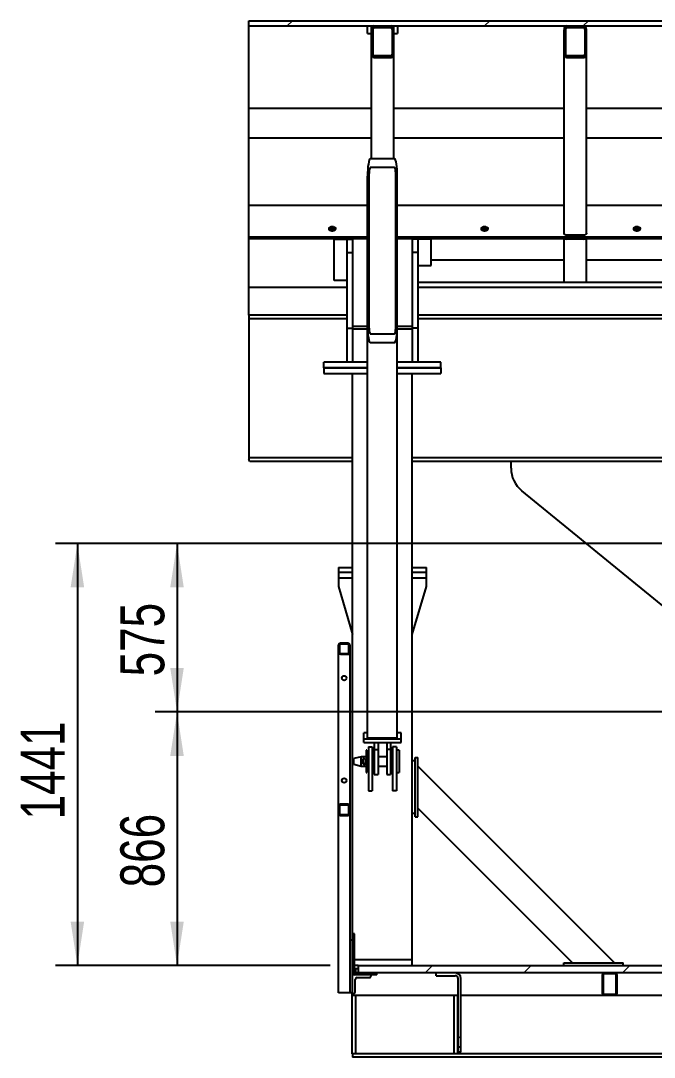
# Model space of a CAD drawing. Header units: millimetres. Extents: x 1293 to 41893, y 1011 to 26911.
# Drawn here: x 14537 to 15979, y 22000 to 24360 of the extents above; entities that cross this region are included whole.
import ezdxf

# ---------------------------------------------------------------- set-up
doc = ezdxf.new("R2010")
doc.units = ezdxf.units.MM
doc.header["$LTSCALE"] = 50
for name, color, linetype in [('CAPA_1', 7, 'Continuous'), ('MAQUINAS', 11, 'Continuous'), ('STRUC', 4, 'Continuous')]:
    doc.layers.add(name, color=color, linetype=linetype)
doc.styles.add('SLDTEXTSTYLE0', font='TXT', dxfattribs={"width": 0.75})
doc.dimstyles.new('SLDDIMSTYLE0', dxfattribs={"dimtxt": 100, "dimasz": 100, "dimexe": 0, "dimexo": 0.0625, "dimgap": 25, "dimtad": 2, "dimdec": 0, "dimlfac": 1.5, "dimrnd": 1e-09, "dimzin": 12, "dimdsep": 46, "dimtxsty": 'SLDTEXTSTYLE0', "dimsah": 1, "dimcen": 0.09, "dimadec": 0, "dimazin": 3, "dimtfac": 1, "dimtdec": 0, "dimtofl": 0, "dimtmove": 0, "dimatfit": 3, "dimfxl": 1, "dimfrac": 2, "dimtolj": 1, "dimtzin": 12, "dimarcsym": 0})

# ---------------------------------------------------------------- blocks, each defined once
blk = doc.blocks.new('_D_38')
at = {"layer": 'CAPA_1', "transparency": 16777216}
for p, q in [((16477.2, 22786.5), (14842.5, 22786.5)), ((14892.5, 22786.5), (14892.5, 22209.3)), ((15241.4, 22209.3), (14842.5, 22209.3))]:
    blk.add_line(p, q, dxfattribs=at)
for points in [[(14892.5, 22786.5), (14877.1, 22686.5), (14907.9, 22686.5)], [(14892.5, 22209.3), (14907.9, 22309.3), (14877.1, 22309.3)]]:
    blk.add_solid(points, dxfattribs=at)
at = {"layer": 'CAPA_1', "transparency": 16777216, "insert": (14763.6, 22387.1), "char_height": 100, "attachment_point": 1, "rotation": 90, "style": 'SLDTEXTSTYLE0'}
blk.add_mtext('866', dxfattribs=at)
blk = doc.blocks.new('_D_41')
at = {"layer": 'CAPA_1', "transparency": 16777216}
for p, q in [((16120.4, 23169.9), (14842.5, 23169.9)), ((14892.5, 23169.9), (14892.5, 22786.5)), ((16477.2, 22786.5), (14842.5, 22786.5))]:
    blk.add_line(p, q, dxfattribs=at)
for points in [[(14892.5, 23169.9), (14877.1, 23069.9), (14907.9, 23069.9)], [(14892.5, 22786.5), (14907.9, 22886.5), (14877.1, 22886.5)]]:
    blk.add_solid(points, dxfattribs=at)
at = {"layer": 'CAPA_1', "transparency": 16777216, "insert": (14763.6, 22867.4), "char_height": 100, "attachment_point": 1, "rotation": 90, "style": 'SLDTEXTSTYLE0'}
blk.add_mtext('575', dxfattribs=at)
blk = doc.blocks.new('_D_42')
at = {"layer": 'CAPA_1', "transparency": 16777216}
for p, q in [((16120.4, 23169.9), (14615.8, 23169.9)), ((14665.8, 23169.9), (14665.8, 22209.3)), ((15241.4, 22209.3), (14615.8, 22209.3))]:
    blk.add_line(p, q, dxfattribs=at)
for points in [[(14665.8, 23169.9), (14650.4, 23069.9), (14681.2, 23069.9)], [(14665.8, 22209.3), (14681.2, 22309.3), (14650.4, 22309.3)]]:
    blk.add_solid(points, dxfattribs=at)
at = {"layer": 'CAPA_1', "transparency": 16777216, "insert": (14536.9, 22541.8), "char_height": 100, "attachment_point": 1, "rotation": 90, "style": 'SLDTEXTSTYLE0'}
blk.add_mtext('1441', dxfattribs=at)

msp = doc.modelspace()

# ---------------------------------------------------------------- hatches: boundary and pattern name
at = {"linetype": 'Continuous', "lineweight": 18}
h = msp.add_hatch(dxfattribs=at)
h.set_pattern_fill('ANSI32', scale=50, style=0)
edge = h.paths.add_edge_path(flags=0)
edge.add_line((15387.3965743, 24045.1795685), (15332.3971076, 24045.1795685))
edge.add_ellipse((15332.3971076, 24005.8897113), major_axis=(0, 39.2898572), ratio=0.162050305, start_angle=360, end_angle=450)
edge.add_line((15326.0301743, 24005.8897113), (15326.0301743, 23666.4922219))
edge.add_ellipse((15332.3971076, 23666.4922219), major_axis=(0, 39.2898572), ratio=0.162050305, start_angle=90, end_angle=180)
edge.add_line((15332.3971076, 23627.2023647), (15387.3965743, 23627.2023647))
edge.add_ellipse((15387.3965743, 23666.4922219), major_axis=(0, 39.2898572), ratio=0.162050305, start_angle=180, end_angle=270)
edge.add_line((15393.7635076, 23666.4922219), (15393.7635076, 24005.8897113))
edge.add_ellipse((15387.3965743, 24005.8897113), major_axis=(0, 39.2898572), ratio=0.162050305, start_angle=270, end_angle=360)
edge = h.paths.add_edge_path(flags=0)
edge.add_ellipse((15387.3965743, 24005.8897113), major_axis=(0, 19.6449286), ratio=0.162050305, start_angle=270, end_angle=360, ccw=False)
edge.add_line((15390.580041, 24005.8897113), (15390.580041, 23666.4922219))
edge.add_ellipse((15387.3965743, 23666.4922219), major_axis=(0, 19.6449286), ratio=0.162050305, start_angle=180, end_angle=270, ccw=False)
edge.add_line((15387.3965743, 23646.8472933), (15332.3971076, 23646.8472933))
edge.add_ellipse((15332.3971076, 23666.4922219), major_axis=(0, 19.6449286), ratio=0.162050305, start_angle=90, end_angle=180, ccw=False)
edge.add_line((15329.213641, 23666.4922219), (15329.213641, 24005.8897113))
edge.add_ellipse((15332.3971076, 24005.8897113), major_axis=(0, 19.6449286), ratio=0.162050305, start_angle=0, end_angle=90, ccw=False)
edge.add_line((15332.3971076, 24025.5346399), (15387.3965743, 24025.5346399))
at = {"layer": 'CAPA_1', "linetype": 'Continuous', "lineweight": 18}
h = msp.add_hatch(dxfattribs=at)
h.set_pattern_fill('ANSI32', color=256, scale=50, angle=3e-322, style=0)
h.paths.add_polyline_path([(15056.0576982, 24359.86664), (15056.0576982, 24347.8929652), (17694.5229917, 24347.8929652), (17694.5229917, 24359.86664)], flags=0)
h = msp.add_hatch(dxfattribs=at)
h.set_pattern_fill('ANSI32', color=256, scale=50, angle=3e-322, style=0)
h.paths.add_polyline_path([(15334.821624, 24331.1090773), (15334.821624, 24347.8929652), (15326.3549574, 24347.8929652), (15326.3549574, 24331.1090773)], flags=0)
h = msp.add_hatch(dxfattribs=at)
h.set_pattern_fill('ANSI32', color=256, scale=50, style=0)
edge = h.paths.add_edge_path(flags=0)
edge.add_ellipse((15379.525624, 24284.6719621), major_axis=(0, 8.6210459), ratio=0.7071067812, start_angle=180, end_angle=270)
edge.add_line((15385.621624, 24284.6719621), (15385.621624, 24339.2719193))
edge.add_ellipse((15379.525624, 24339.2719193), major_axis=(0, 8.6210459), ratio=0.7071067812, start_angle=270, end_angle=360)
edge.add_line((15379.525624, 24347.8929652), (15340.917624, 24347.8929652))
edge.add_ellipse((15340.917624, 24339.2719193), major_axis=(0, 8.6210459), ratio=0.7071067812, start_angle=360, end_angle=450)
edge.add_line((15334.821624, 24339.2719193), (15334.821624, 24284.6719621))
edge.add_ellipse((15340.917624, 24284.6719621), major_axis=(0, 8.6210459), ratio=0.7071067812, start_angle=90, end_angle=180)
edge.add_line((15340.917624, 24276.0509162), (15379.525624, 24276.0509162))
edge = h.paths.add_edge_path(flags=0)
edge.add_line((15337.869624, 24284.6719621), (15337.869624, 24339.2719193))
edge.add_ellipse((15340.917624, 24339.2719193), major_axis=(0, 4.3105229), ratio=0.7071067812, start_angle=0, end_angle=90, ccw=False)
edge.add_line((15340.917624, 24343.5824422), (15379.525624, 24343.5824422))
edge.add_ellipse((15379.525624, 24339.2719193), major_axis=(0, 4.3105229), ratio=0.7071067812, start_angle=270, end_angle=360, ccw=False)
edge.add_line((15382.573624, 24339.2719193), (15382.573624, 24284.6719621))
edge.add_ellipse((15379.525624, 24284.6719621), major_axis=(0, 4.3105229), ratio=0.7071067812, start_angle=180.0000000001, end_angle=270, ccw=False)
edge.add_line((15379.525624, 24280.3614392), (15340.917624, 24280.3614392))
edge.add_ellipse((15340.917624, 24284.6719621), major_axis=(0, 4.3105229), ratio=0.7071067812, start_angle=90, end_angle=180, ccw=False)
h = msp.add_hatch(dxfattribs=at)
h.set_pattern_fill('ANSI32', color=256, scale=50, angle=3e-322, style=0)
h.paths.add_polyline_path([(15385.621624, 24347.8929652), (15385.621624, 24331.1090773), (15394.0882907, 24331.1090773), (15394.0882907, 24347.8929652)], flags=0)
h = msp.add_hatch(dxfattribs=at)
h.set_pattern_fill('ANSI32', color=256, scale=50, style=0)
edge = h.paths.add_edge_path(flags=0)
edge.add_ellipse((15818.100624, 24284.6719621), major_axis=(0, 8.6210459), ratio=0.7071067812, start_angle=180, end_angle=270)
edge.add_line((15824.196624, 24284.6719621), (15824.196624, 24339.2719193))
edge.add_ellipse((15818.100624, 24339.2719193), major_axis=(0, 8.6210459), ratio=0.7071067812, start_angle=270, end_angle=360)
edge.add_line((15818.100624, 24347.8929652), (15779.492624, 24347.8929652))
edge.add_ellipse((15779.492624, 24339.2719193), major_axis=(0, 8.6210459), ratio=0.7071067812, start_angle=360, end_angle=450)
edge.add_line((15773.396624, 24339.2719193), (15773.396624, 24284.6719621))
edge.add_ellipse((15779.492624, 24284.6719621), major_axis=(0, 8.6210459), ratio=0.7071067812, start_angle=90, end_angle=180)
edge.add_line((15779.492624, 24276.0509162), (15818.100624, 24276.0509162))
edge = h.paths.add_edge_path(flags=0)
edge.add_line((15776.444624, 24284.6719621), (15776.444624, 24339.2719193))
edge.add_ellipse((15779.492624, 24339.2719193), major_axis=(0, 4.3105229), ratio=0.7071067812, start_angle=0, end_angle=90, ccw=False)
edge.add_line((15779.492624, 24343.5824422), (15818.100624, 24343.5824422))
edge.add_ellipse((15818.100624, 24339.2719193), major_axis=(0, 4.3105229), ratio=0.7071067812, start_angle=270, end_angle=360, ccw=False)
edge.add_line((15821.148624, 24339.2719193), (15821.148624, 24284.6719621))
edge.add_ellipse((15818.100624, 24284.6719621), major_axis=(0, 4.3105229), ratio=0.7071067812, start_angle=180, end_angle=270, ccw=False)
edge.add_line((15818.100624, 24280.3614392), (15779.492624, 24280.3614392))
edge.add_ellipse((15779.492624, 24284.6719621), major_axis=(0, 4.3105229), ratio=0.7071067812, start_angle=90, end_angle=180, ccw=False)
h = msp.add_hatch(dxfattribs=at)
h.set_pattern_fill('ANSI32', color=256, scale=50, style=0)
edge = h.paths.add_edge_path(flags=0)
edge.add_line((15260.146841, 22938.980899), (15260.146841, 22921.708899))
edge.add_arc((15264.210841, 22921.708899), 4.064, 180, 270)
edge.add_line((15264.210841, 22917.644899), (15281.482841, 22917.644899))
edge.add_arc((15281.482841, 22921.708899), 4.064, 270, 360.0000000001)
edge.add_line((15285.546841, 22921.708899), (15285.546841, 22938.980899))
edge.add_arc((15281.482841, 22938.980899), 4.064, 0, 90)
edge.add_line((15281.482841, 22943.044899), (15264.210841, 22943.044899))
edge.add_arc((15264.210841, 22938.980899), 4.064, 90, 180)
edge = h.paths.add_edge_path(flags=0)
edge.add_arc((15264.210841, 22938.980899), 2.032, 90, 180, ccw=False)
edge.add_line((15264.210841, 22941.012899), (15281.482841, 22941.012899))
edge.add_arc((15281.482841, 22938.980899), 2.032, 0, 90, ccw=False)
edge.add_line((15283.514841, 22938.980899), (15283.514841, 22921.708899))
edge.add_arc((15281.482841, 22921.708899), 2.032, -90, 0.0000000001, ccw=False)
edge.add_line((15281.482841, 22919.676899), (15264.210841, 22919.676899))
edge.add_arc((15264.210841, 22921.708899), 2.032, 180, 270, ccw=False)
edge.add_line((15262.178841, 22921.708899), (15262.178841, 22938.980899))
h = msp.add_hatch(dxfattribs=at)
h.set_pattern_fill('ANSI32', color=256, scale=50, style=0)
edge = h.paths.add_edge_path(flags=0)
edge.add_line((15281.482841, 22576.3782323), (15264.210841, 22576.3782323))
edge.add_arc((15264.210841, 22572.3142323), 4.064, 89.9999999999, 180)
edge.add_line((15260.146841, 22572.3142323), (15260.146841, 22555.0422323))
edge.add_arc((15264.210841, 22555.0422323), 4.064, 180, 270)
edge.add_line((15264.210841, 22550.9782323), (15281.482841, 22550.9782323))
edge.add_arc((15281.482841, 22555.0422323), 4.064, 270, 360)
edge.add_line((15285.546841, 22555.0422323), (15285.546841, 22572.3142323))
edge.add_arc((15281.482841, 22572.3142323), 4.064, 0, 90)
edge = h.paths.add_edge_path(flags=0)
edge.add_arc((15264.210841, 22555.0422323), 2.032, 180, 270, ccw=False)
edge.add_line((15262.178841, 22555.0422323), (15262.178841, 22572.3142323))
edge.add_arc((15264.210841, 22572.3142323), 2.032, 89.9999999999, 180, ccw=False)
edge.add_line((15264.210841, 22574.3462323), (15281.482841, 22574.3462323))
edge.add_arc((15281.482841, 22572.3142323), 2.032, 0, 89.9999999999, ccw=False)
edge.add_line((15283.514841, 22572.3142323), (15283.514841, 22555.0422323))
edge.add_arc((15281.482841, 22555.0422323), 2.032, 270, 360, ccw=False)
edge.add_line((15281.482841, 22553.0102323), (15264.210841, 22553.0102323))
h = msp.add_hatch(dxfattribs=at)
h.set_pattern_fill('ANSI32', color=256, scale=50, style=0)
edge = h.paths.add_edge_path(flags=0)
edge.add_line((15291.896841, 22281.3115657), (15291.896841, 22194.5282323))
edge.add_arc((15298.246841, 22194.5282323), 6.35, 180, 270)
edge.add_line((15298.246841, 22188.1782323), (15344.054341, 22188.1782323))
edge.add_arc((15344.054341, 22188.707399), 0.5291667, 270, 360)
edge.add_line((15344.5835076, 22188.707399), (15344.5835076, 22191.882399))
edge.add_arc((15344.054341, 22191.882399), 0.5291667, 0, 90)
edge.add_line((15344.054341, 22192.4115657), (15298.246841, 22192.4115657))
edge.add_arc((15298.246841, 22194.5282323), 2.1166667, 180, 270, ccw=False)
edge.add_line((15296.1301743, 22194.5282323), (15296.1301743, 22281.3115657))
edge.add_line((15296.1301743, 22281.3115657), (15291.896841, 22281.3115657))
h = msp.add_hatch(dxfattribs=at)
h.set_pattern_fill('ANSI34', color=256, scale=50, style=0)
h.paths.add_polyline_path([(17694.5229917, 22209.344899), (15304.9135076, 22209.344899), (15304.9135076, 22192.4115657), (17694.5229917, 22192.4115657)], flags=0)
h = msp.add_hatch(dxfattribs=at)
h.set_pattern_fill('ANSI32', color=256, scale=50, angle=3e-322, style=0)
edge = h.paths.add_edge_path(flags=0)
edge.add_line((15532.2135076, 22023.5730521), (15538.5635076, 22023.5730521))
edge.add_line((15538.5635076, 22023.5730521), (15538.5635076, 22179.7115657))
edge.add_arc((15525.8635076, 22179.7115657), 12.7, 0, 90)
edge.add_line((15525.8635076, 22192.4115657), (15482.2135076, 22192.4115657))
edge.add_line((15482.2135076, 22192.4115657), (15482.2135076, 22186.0615657))
edge.add_line((15482.2135076, 22186.0615657), (15525.8635076, 22186.0615657))
edge.add_arc((15525.8635076, 22179.7115657), 6.35, 0, 90, ccw=False)
edge.add_line((15532.2135076, 22179.7115657), (15532.2135076, 22023.5730521))
h = msp.add_hatch(dxfattribs=at)
h.set_pattern_fill('ANSI32', color=256, scale=50, angle=3e-322, style=0)
edge = h.paths.add_edge_path(flags=0)
edge.add_line((15864.360841, 22141.6115657), (15890.0995076, 22141.6115657))
edge.add_arc((15890.0995076, 22145.6755657), 4.064, 270, 360)
edge.add_line((15894.1635076, 22145.6755657), (15894.1635076, 22188.3475657))
edge.add_arc((15890.0995076, 22188.3475657), 4.064, 0, 90)
edge.add_line((15890.0995076, 22192.4115657), (15864.360841, 22192.4115657))
edge.add_arc((15864.360841, 22188.3475657), 4.064, 90, 180)
edge.add_line((15860.296841, 22188.3475657), (15860.296841, 22145.6755657))
edge.add_arc((15864.360841, 22145.6755657), 4.064, 180, 270)
edge = h.paths.add_edge_path(flags=0)
edge.add_arc((15864.360841, 22145.6755657), 2.032, 180, 270, ccw=False)
edge.add_line((15862.328841, 22145.6755657), (15862.328841, 22188.3475657))
edge.add_arc((15864.360841, 22188.3475657), 2.032, 90, 180, ccw=False)
edge.add_line((15864.360841, 22190.3795657), (15890.0995076, 22190.3795657))
edge.add_arc((15890.0995076, 22188.3475657), 2.032, 0, 90, ccw=False)
edge.add_line((15892.1315076, 22188.3475657), (15892.1315076, 22145.6755657))
edge.add_arc((15890.0995076, 22145.6755657), 2.032, 270, 360, ccw=False)
edge.add_line((15890.0995076, 22143.6435657), (15864.360841, 22143.6435657))

# ---------------------------------------------------------------- linework, layer by layer
at = {"color": 7, "linetype": 'Continuous', "lineweight": 25}
for p, q in [((15056.0576982, 24359.86664), (17694.5229917, 24359.86664)), ((15056.0576982, 23689.8655657), (15056.0576982, 24359.86664)), ((15056.0576982, 24347.8929652), (17694.5229917, 24347.8929652)), ((15326.3549574, 24331.1090773), (15326.3549574, 24347.8929652)), ((15326.3549574, 24331.1090773), (15334.821624, 24331.1090773)), ((15334.821624, 24045.1795685), (15334.821624, 24347.8929652)), ((15337.869624, 24339.2719193), (15337.869624, 24284.6719621)), ((15379.525624, 24343.5824422), (15340.917624, 24343.5824422)), ((15382.573624, 24284.6719621), (15382.573624, 24339.2719193)), ((15385.621624, 24045.1795685), (15385.621624, 24347.8929652)), ((15385.621624, 24331.1090773), (15394.0882907, 24331.1090773)), ((15394.0882907, 24347.8929652), (15394.0882907, 24331.1090773)), ((15773.396624, 23875.9661275), (15773.396624, 24339.2719193)), ((15776.444624, 24339.2719193), (15776.444624, 24284.6719621)), ((15818.100624, 24343.5824422), (15779.492624, 24343.5824422)), ((15821.148624, 24284.6719621), (15821.148624, 24339.2719193)), ((15824.196624, 23875.9661275), (15824.196624, 24339.2719193)), ((15340.917624, 24280.3614392), (15379.525624, 24280.3614392)), ((15779.492624, 24280.3614392), (15818.100624, 24280.3614392)), ((15340.917624, 24276.0509162), (15379.525624, 24276.0509162)), ((15779.492624, 24276.0509162), (15818.100624, 24276.0509162)), ((15334.821624, 24159.8221565), (15056.0576982, 24159.8221565)), ((15773.396624, 24159.8221565), (15385.621624, 24159.8221565)), ((16211.971624, 24159.8221565), (15824.196624, 24159.8221565)), ((15056.0576982, 24093.0301993), (15334.821624, 24093.0301993)), ((15385.621624, 24093.0301993), (15773.396624, 24093.0301993)), ((15824.196624, 24093.0301993), (16211.971624, 24093.0301993)), ((15387.3965743, 24045.1795685), (15332.3971076, 24045.1795685)), ((15387.3965743, 24025.5346399), (15332.3971076, 24025.5346399)), ((15326.0301743, 22727.8558682), (15326.0301743, 24005.8897113)), ((15329.213641, 24005.8897113), (15329.213641, 23666.4922219)), ((15390.580041, 23666.4922219), (15390.580041, 24005.8897113)), ((15393.7635076, 22727.8558682), (15393.7635076, 24005.8897113)), ((15326.0301743, 23939.0075255), (15056.0576982, 23939.0075255)), ((15773.396624, 23939.0075255), (15393.7635076, 23939.0075255)), ((16211.971624, 23939.0075255), (15824.196624, 23939.0075255)), ((15326.0301743, 23867.1654765), (15056.0576982, 23867.1654765)), ((15056.0576982, 23864.4274498), (15326.0301743, 23864.4274498)), ((15249.8982341, 23768.3944443), (15249.8982341, 23864.4274498)), ((15249.8982341, 23862.6753485), (15291.9955674, 23862.6753485)), ((15279.2955674, 23864.4274498), (15279.2955674, 23582.3108993)), ((15291.9955674, 23864.4274498), (15291.9955674, 23582.3108993)), ((17080.3301743, 23867.1654765), (15393.7635076, 23867.1654765)), ((15393.7635076, 23864.4274498), (17080.3301743, 23864.4274498)), ((15427.8009007, 23864.4274498), (15427.8009007, 23582.3108993)), ((15469.8982341, 23862.6753485), (15427.8009007, 23862.6753485)), ((15440.5009007, 23864.4274498), (15440.5009007, 23582.3108993)), ((15469.8982341, 23864.4274498), (15469.8982341, 23802.59185)), ((15773.0732341, 23864.4274498), (15773.0732341, 23763.79185)), ((15817.7772341, 23862.6753485), (15779.1692341, 23862.6753485)), ((15818.100624, 23871.6556046), (15779.492624, 23871.6556046)), ((15823.8732341, 23864.4274498), (15823.8732341, 23763.79185)), ((15279.2955674, 23832.1745332), (15291.9955674, 23832.1745332)), ((15440.5009007, 23832.1745332), (15427.8009007, 23832.1745332)), ((15471.1675674, 23802.59185), (15471.1675674, 23814.59185)), ((15773.0732341, 23814.59185), (15471.1675674, 23814.59185)), ((16211.6482341, 23814.59185), (15823.8732341, 23814.59185)), ((15440.5009007, 23802.59185), (15471.1675674, 23802.59185)), ((15279.2955674, 23768.3944443), (15249.8982341, 23768.3944443)), ((17033.5955674, 23763.79185), (15440.5009007, 23763.79185)), ((15056.0576982, 23753.4155657), (15279.2955674, 23753.4155657)), ((15440.5009007, 23753.4155657), (17033.5955674, 23753.4155657)), ((15279.2955674, 23660.1631044), (15291.9955674, 23660.1631044)), ((15291.9955674, 23664.8325465), (15326.0301743, 23664.8325465)), ((15291.9955674, 23658.8928495), (15326.0301743, 23658.8928495)), ((15332.3971076, 23646.8472933), (15387.3965743, 23646.8472933)), ((15393.7635076, 23664.8325465), (15427.8009007, 23664.8325465)), ((15393.7635076, 23658.8928495), (15427.8009007, 23658.8928495)), ((15440.5009007, 23660.1631044), (15427.8009007, 23660.1631044)), ((15332.3971076, 23627.2023647), (15387.3965743, 23627.2023647)), ((15326.0301743, 23582.3108993), (15226.5649007, 23582.3108993)), ((15226.5649007, 23569.6108993), (15226.5649007, 23582.3108993)), ((15493.2315674, 23582.3108993), (15393.7635076, 23582.3108993)), ((15493.2315674, 23569.6108993), (15493.2315674, 23582.3108993)), ((15226.5635076, 23569.608899), (15226.5635076, 23556.908899)), ((15226.5635076, 23569.608899), (15326.0301743, 23569.608899)), ((15226.5635076, 23556.908899), (15326.0301743, 23556.908899)), ((15326.0301743, 23569.6108993), (15226.5649007, 23569.6108993)), ((15291.9941743, 22281.3115657), (15291.9941743, 23556.908899)), ((15493.2315674, 23569.6108993), (15393.7635076, 23569.6108993)), ((15393.7635076, 23569.608899), (15493.2301743, 23569.608899)), ((15393.7635076, 23556.908899), (15493.2301743, 23556.908899)), ((15427.7995076, 22222.028899), (15427.7995076, 23556.908899)), ((15493.2301743, 23569.608899), (15493.2301743, 23556.908899)), ((15259.896841, 23114.9655657), (15291.9941743, 23114.9655657)), ((15259.896841, 23114.9655657), (15259.896841, 23071.6822323)), ((15259.896841, 23104.3822323), (15291.9941743, 23104.3822323)), ((15427.7995076, 23114.9655657), (15459.896841, 23114.9655657)), ((15427.7995076, 23104.3822323), (15459.896841, 23104.3822323)), ((15459.896841, 23071.6822323), (15459.896841, 23114.9655657)), ((15259.896841, 23091.6822323), (15291.9941743, 23091.6822323)), ((15427.7995076, 23091.6822323), (15459.896841, 23091.6822323)), ((15259.896841, 23071.6822323), (15291.9941743, 22962.5835657)), ((15427.7995076, 22962.5835657), (15459.896841, 23071.6822323)), ((15260.146841, 22147.0115657), (15260.146841, 22938.980899)), ((15262.178841, 22938.980899), (15262.178841, 22921.708899)), ((15281.482841, 22943.044899), (15264.210841, 22943.044899)), ((15281.482841, 22941.012899), (15264.210841, 22941.012899)), ((15283.514841, 22921.708899), (15283.514841, 22938.980899)), ((15285.546841, 22938.980899), (15285.546841, 22147.0115657)), ((15264.210841, 22919.676899), (15281.482841, 22919.676899)), ((15264.210841, 22917.644899), (15281.482841, 22917.644899)), ((15326.0301743, 22739.172338), (15317.5635076, 22739.172338)), ((15317.5635076, 22717.0973203), (15317.5635076, 22739.172338)), ((15317.5635076, 22725.4520788), (15402.2301743, 22725.4520788)), ((15387.3965743, 22726.8241047), (15332.3971076, 22726.8241047)), ((15402.2301743, 22739.172338), (15393.7635076, 22739.172338)), ((15402.2301743, 22717.0973203), (15402.2301743, 22739.172338)), ((15317.5635076, 22717.0973203), (15402.2301743, 22717.0973203)), ((15324.5651743, 22699.1622323), (15322.871841, 22699.1622323)), ((15322.871841, 22699.1622323), (15322.871841, 22648.4955657)), ((15324.5651743, 22699.1622323), (15324.5651743, 22648.4955657)), ((15328.096841, 22707.1622323), (15336.5635076, 22707.1622323)), ((15328.096841, 22707.1622323), (15328.096841, 22607.1622323)), ((15336.5635076, 22707.1622323), (15336.5635076, 22607.1622323)), ((15341.4301743, 22717.0973203), (15341.4301743, 22643.828899)), ((15341.4301743, 22700.6509454), (15349.896841, 22700.6509454)), ((15349.896841, 22717.0973203), (15349.896841, 22643.828899)), ((15369.896841, 22717.0973203), (15369.896841, 22643.828899)), ((15378.3635076, 22700.6509454), (15369.896841, 22700.6509454)), ((15378.3635076, 22717.0973203), (15378.3635076, 22643.828899)), ((15391.696841, 22707.1622323), (15383.2301743, 22707.1622323)), ((15383.2301743, 22707.1622323), (15383.2301743, 22607.1622323)), ((15391.696841, 22707.1622323), (15391.696841, 22607.1622323)), ((15398.046841, 22699.228899), (15391.696841, 22699.228899)), ((15398.046841, 22699.228899), (15398.046841, 22648.428899)), ((15311.5385076, 22684.4122323), (15294.871841, 22680.2567656)), ((15294.871841, 22667.4010324), (15294.871841, 22680.2567656)), ((15322.871841, 22684.4122323), (15311.5385076, 22684.4122323)), ((15311.5385076, 22663.2455657), (15311.5385076, 22684.4122323)), ((15315.3985806, 22677.349547), (15315.3390181, 22670.3224661)), ((15321.0710435, 22677.3014664), (15321.011481, 22670.2743855)), ((15328.096841, 22684.4122323), (15324.5651743, 22684.4122323)), ((15341.4301743, 22684.4122323), (15336.5635076, 22684.4122323)), ((15369.896841, 22684.4122323), (15349.896841, 22684.4122323)), ((15383.2301743, 22684.4122323), (15378.3635076, 22684.4122323)), ((15434.1495076, 22675.3622323), (15427.7995076, 22675.3622323)), ((15434.1495076, 22683.028899), (15440.4995076, 22683.028899)), ((15434.1495076, 22547.6955657), (15434.1495076, 22683.028899)), ((15440.4995076, 22547.6955657), (15440.4995076, 22683.028899)), ((15294.871841, 22667.4010324), (15311.5385076, 22663.2455657)), ((15311.5385076, 22663.2455657), (15322.871841, 22663.2455657)), ((15324.5651743, 22663.2455657), (15328.096841, 22663.2455657)), ((15336.5635076, 22663.2455657), (15341.4301743, 22663.2455657)), ((15349.896841, 22663.2455657), (15369.896841, 22663.2455657)), ((15378.3635076, 22663.2455657), (15383.2301743, 22663.2455657)), ((15888.3338024, 22215.4226369), (15440.4995076, 22663.2569317)), ((15322.871841, 22648.4955657), (15324.5651743, 22648.4955657)), ((15341.4301743, 22643.828899), (15349.896841, 22643.828899)), ((15369.896841, 22643.828899), (15378.3635076, 22643.828899)), ((15391.696841, 22648.428899), (15398.046841, 22648.428899)), ((15328.096841, 22607.1622323), (15336.5635076, 22607.1622323)), ((15391.696841, 22607.1622323), (15383.2301743, 22607.1622323)), ((15262.178841, 22572.3142323), (15262.178841, 22555.0422323)), ((15281.482841, 22576.3782323), (15264.210841, 22576.3782323)), ((15281.482841, 22574.3462323), (15264.210841, 22574.3462323)), ((15283.514841, 22555.0422323), (15283.514841, 22572.3142323)), ((15792.5444038, 22215.4226369), (15440.4995076, 22567.467533)), ((15264.210841, 22553.0102323), (15281.482841, 22553.0102323)), ((15264.210841, 22550.9782323), (15281.482841, 22550.9782323)), ((15434.1495076, 22555.3622323), (15427.7995076, 22555.3622323)), ((15434.1495076, 22547.6955657), (15440.4995076, 22547.6955657)), ((15296.1301743, 22281.3115657), (15291.896841, 22281.3115657)), ((15291.896841, 22141.6115657), (15291.896841, 22281.3115657)), ((15296.1301743, 22194.5282323), (15296.1301743, 22281.3115657)), ((15291.896841, 22267.0115657), (15285.546841, 22267.0115657)), ((15427.896841, 22222.028899), (15296.1301743, 22222.028899)), ((15304.9135076, 22209.344899), (15304.9135076, 22192.4115657)), ((15304.9135076, 22209.344899), (17694.5229917, 22209.344899)), ((15427.896841, 22209.344899), (15427.896841, 22222.028899)), ((15772.7724364, 22215.4226369), (15908.1057698, 22215.4226369)), ((15772.7724364, 22209.344899), (15772.7724364, 22215.4226369)), ((15908.1057698, 22209.344899), (15908.1057698, 22215.4226369)), ((15346.9301743, 22188.1782323), (15291.896841, 22188.1782323)), ((17694.5229917, 22192.4115657), (15298.246841, 22192.4115657)), ((15302.4801743, 22181.8282323), (15329.996841, 22181.8282323)), ((15334.2301743, 22186.0615657), (15334.2301743, 22188.1782323)), ((15344.5835076, 22188.707399), (15344.5835076, 22191.882399)), ((15346.9301743, 22188.1782323), (15346.9301743, 22192.4115657)), ((15482.2135076, 22186.0615657), (15482.2135076, 22192.4115657)), ((15482.2135076, 22186.0615657), (15525.8635076, 22186.0615657)), ((15532.2135076, 22011.6115657), (15532.2135076, 22179.7115657)), ((15538.5635076, 22011.6115657), (15538.5635076, 22179.7115657)), ((15860.296841, 22188.3475657), (15860.296841, 22145.6755657)), ((15862.328841, 22188.3475657), (15862.328841, 22145.6755657)), ((15890.0995076, 22190.3795657), (15864.360841, 22190.3795657)), ((15892.1315076, 22145.6755657), (15892.1315076, 22188.3475657)), ((15894.1635076, 22145.6755657), (15894.1635076, 22188.3475657)), ((15298.246841, 22150.0782323), (15298.246841, 22177.594899)), ((15291.896841, 22147.0115657), (15260.146841, 22147.0115657)), ((15291.896841, 22145.844899), (15294.0135076, 22145.844899)), ((15291.896841, 22141.6115657), (15532.2135076, 22141.6115657)), ((15538.5635076, 22141.6115657), (16265.546841, 22141.6115657)), ((15864.360841, 22143.6435657), (15890.0995076, 22143.6435657)), ((15538.5635076, 22023.5730521), (15532.2135076, 22023.5730521)), ((15538.5635076, 22011.6115657), (15532.2135076, 22011.6115657))]:
    msp.add_line(p, q, dxfattribs=at)
at = {"color": 7, "linetype": 'Continuous', "lineweight": 25, "flags": 128}
for points in [[(15245.8457244, 23891.6019084), (15247.1685334, 23891.5177238), (15248.4488263, 23891.2678759), (15249.6454533, 23890.8603948), (15250.7199538, 23890.3083775), (15251.6377927, 23889.6295662), (15252.3694697, 23888.8457785), (15252.8914681, 23887.9822058), (15253.1870106, 23887.0666043), (15253.2465981, 23886.128402), (15253.0683154, 23885.1977536), (15252.6578927, 23884.3045708), (15252.0285213, 23883.4775613), (15251.2004297, 23882.7433059), (15250.2002335, 23882.1254041), (15249.0600798, 23881.6437158), (15247.8166141, 23881.3137228), (15246.5098023, 23881.1460315), (15245.1816466, 23881.1460315), (15243.8748348, 23881.3137228), (15242.6313691, 23881.6437158), (15241.4912154, 23882.1254041), (15240.4910192, 23882.7433059), (15239.6629276, 23883.4775613), (15239.0335562, 23884.3045708), (15238.6231335, 23885.1977536), (15238.4448508, 23886.128402), (15238.5044383, 23887.0666043), (15238.7999808, 23887.9822058), (15239.3219792, 23888.8457785), (15240.0536562, 23889.6295662), (15240.971495, 23890.3083775), (15242.0459956, 23890.8603948), (15243.2426226, 23891.2678759), (15244.5229154, 23891.5177238), (15245.8457244, 23891.6019084)], [(15245.8457244, 23887.1117803), (15247.1685334, 23887.0275958), (15248.4488263, 23886.7777478), (15249.6454533, 23886.3702668), (15250.7199538, 23885.8182495)], [(15248.4488263, 23886.7777478), (15249.6454533, 23886.3702668), (15250.7199538, 23885.8182495), (15251.6377927, 23885.1394382)], [(15251.6377927, 23885.1394382), (15252.3694697, 23884.3556504), (15252.5392551, 23884.1182976)], [(15252.3694697, 23884.3556504), (15252.5392122, 23884.1183616)], [(15592.5123911, 23891.6019084), (15593.8352001, 23891.5177238), (15595.1154929, 23891.2678759), (15596.3121199, 23890.8603948), (15597.3866205, 23890.3083775), (15598.3044593, 23889.6295662), (15599.0361363, 23888.8457785), (15599.5581348, 23887.9822058), (15599.8536773, 23887.0666043), (15599.9132647, 23886.128402), (15599.7349821, 23885.1977536), (15599.3245594, 23884.3045708), (15598.695188, 23883.4775613), (15597.8670964, 23882.7433059), (15596.8669002, 23882.1254041), (15595.7267465, 23881.6437158), (15594.4832807, 23881.3137228), (15593.176469, 23881.1460315), (15591.8483132, 23881.1460315), (15590.5415015, 23881.3137228), (15589.2980357, 23881.6437158), (15588.157882, 23882.1254041), (15587.1576858, 23882.7433059), (15586.3295943, 23883.4775613), (15585.7002229, 23884.3045708), (15585.2898002, 23885.1977536), (15585.1115175, 23886.128402), (15585.171105, 23887.0666043), (15585.4666474, 23887.9822058), (15585.9886459, 23888.8457785), (15586.7203229, 23889.6295662), (15587.6381617, 23890.3083775), (15588.7126623, 23890.8603948), (15589.9092893, 23891.2678759), (15591.1895821, 23891.5177238), (15592.5123911, 23891.6019084)], [(15592.5123911, 23887.1117803), (15593.8352001, 23887.0275958), (15595.1154929, 23886.7777478), (15596.3121199, 23886.3702668)], [(15595.1154929, 23886.7777478), (15596.3121199, 23886.3702668), (15597.3866205, 23885.8182495)], [(15597.3866205, 23885.8182495), (15598.3044593, 23885.1394382), (15599.0361363, 23884.3556504), (15599.2058432, 23884.1184148)], [(15599.0361363, 23884.3556504), (15599.205861, 23884.1183882)], [(15939.1790578, 23891.6019084), (15940.5018668, 23891.5177238), (15941.7821596, 23891.2678759), (15942.9787866, 23890.8603948), (15944.0532872, 23890.3083775), (15944.971126, 23889.6295662), (15945.702803, 23888.8457785), (15946.2248015, 23887.9822058), (15946.5203439, 23887.0666043), (15946.5799314, 23886.128402), (15946.4016487, 23885.1977536), (15945.991226, 23884.3045708), (15945.3618546, 23883.4775613), (15944.5337631, 23882.7433059), (15943.5335669, 23882.1254041), (15942.3934131, 23881.6437158), (15941.1499474, 23881.3137228), (15939.8431357, 23881.1460315), (15938.5149799, 23881.1460315), (15937.2081681, 23881.3137228), (15935.9647024, 23881.6437158), (15934.8245487, 23882.1254041), (15933.8243525, 23882.7433059), (15932.9962609, 23883.4775613), (15932.3668895, 23884.3045708), (15931.9564668, 23885.1977536), (15931.7781841, 23886.128402), (15931.8377716, 23887.0666043), (15932.1333141, 23887.9822058), (15932.6553125, 23888.8457785), (15933.3869895, 23889.6295662), (15934.3048284, 23890.3083775), (15935.379329, 23890.8603948), (15936.575956, 23891.2678759), (15937.8562488, 23891.5177238), (15939.1790578, 23891.6019084)], [(15939.1790578, 23887.1117803), (15940.5018668, 23887.0275958), (15941.7821596, 23886.7777478), (15942.9787866, 23886.3702668), (15944.0532872, 23885.8182495), (15944.971126, 23885.1394382), (15945.702803, 23884.3556504), (15945.8725455, 23884.1183616)], [(15779.492624, 23871.6556046), (15778.3033534, 23871.7384301), (15777.1597858, 23871.9837236), (15776.1058679, 23872.3820587), (15775.1821011, 23872.9181275), (15774.4239853, 23873.5713293), (15773.8606544, 23874.3165618), (15773.513757, 23875.1251862), (15773.396624, 23875.9661275)], [(15824.196624, 23875.9661275), (15824.0794911, 23875.1251862), (15823.7325937, 23874.3165618), (15823.1692628, 23873.5713293), (15822.411147, 23872.9181275), (15821.4873802, 23872.3820587), (15820.4334622, 23871.9837236), (15819.2898946, 23871.7384301), (15818.100624, 23871.6556046)], [(15332.3971076, 22726.8241047), (15331.1549806, 22726.8439298), (15329.9605877, 22726.9026431), (15328.859829, 22726.9979882), (15327.8950059, 22727.1263013), (15327.1031961, 22727.2826511), (15326.5148283, 22727.4610294), (15326.1525132, 22727.6545812), (15326.0301743, 22727.8558682)], [(15393.7635076, 22727.8558682), (15393.6411688, 22727.6545812), (15393.2788537, 22727.4610294), (15392.6904859, 22727.2826511), (15391.898676, 22727.1263013), (15390.9338529, 22726.9979882), (15389.8330942, 22726.9026431), (15388.6387014, 22726.8439298), (15387.3965743, 22726.8241047)]]:
    msp.add_lwpolyline(points, dxfattribs=at)
at = {"color": 7, "linetype": 'Continuous', "lineweight": 25}
for centre in [(15272.846841, 22863.6782323), (15272.846841, 22630.344899)]:
    msp.add_circle(centre, 5.2916667, dxfattribs=at)
for centre, radius, start, end in [((15245.436886, 23879.0457147), 8.0764202, 87.098376222, 141.0913088666), ((15245.7645398, 23872.9328245), 9.6891679, 89.5199184669, 112.6715627437), ((15245.9269091, 23872.9328245), 9.6891679, 67.3284367533, 90.4800815472), ((15592.1035554, 23879.045701), 8.0764338, 87.0984004675, 141.0910171789), ((15592.4312058, 23872.9328295), 9.6891629, 89.5199142602, 112.6716922666), ((15592.5935764, 23872.9328295), 9.6891629, 67.3283077303, 90.4800857426), ((15938.7702193, 23879.0457147), 8.0764202, 87.0983762217, 141.0913088724), ((15939.0978725, 23872.9328295), 9.6891629, 89.5199142588, 112.6716922744), ((15939.2602431, 23872.9328295), 9.6891629, 67.3283077254, 90.4800857413), ((15778.9572159, 23869.8266622), 7.1544559, 228.9960452277, 271.6981761951), ((15818.0259924, 23869.7237846), 7.0528244, 267.9787165192, 311.327062058), ((15264.210841, 22938.980899), 4.064, 90, 180), ((15264.210841, 22938.980899), 2.032, 90, 180), ((15281.482841, 22938.980899), 4.064, 0, 90), ((15281.482841, 22938.980899), 2.032, 0, 90), ((15264.210841, 22921.708899), 4.064, 180, 270), ((15264.210841, 22921.708899), 2.032, 180, 270), ((15281.482841, 22921.708899), 2.032, 270, 0.0000000001), ((15281.482841, 22921.708899), 4.064, 270, 0.0000000001), ((15318.2348121, 22677.3255067), 2.8363333, 359.5143643354, 179.5143643354), ((15318.1752495, 22670.2984258), 2.8363333, 179.5143643354, 359.5143643354), ((15264.210841, 22572.3142323), 4.064, 89.9999999999, 180), ((15264.210841, 22572.3142323), 2.032, 89.9999999999, 180), ((15281.482841, 22572.3142323), 4.064, 0, 90), ((15281.482841, 22572.3142323), 2.032, 0, 90), ((15264.210841, 22555.0422323), 4.064, 180, 270), ((15264.210841, 22555.0422323), 2.032, 180, 270), ((15281.482841, 22555.0422323), 4.064, 270, 0), ((15281.482841, 22555.0422323), 2.032, 270, 0), ((15298.246841, 22194.5282323), 6.35, 180, 270), ((15298.246841, 22194.5282323), 2.1166667, 180, 270), ((15302.4801743, 22177.594899), 4.2333333, 90, 180), ((15329.996841, 22186.0615657), 4.2333333, 270, 0), ((15344.054341, 22191.882399), 0.5291667, 0, 90), ((15344.054341, 22188.707399), 0.5291667, 270, 0), ((15525.8635076, 22179.7115657), 12.7, 0, 90), ((15525.8635076, 22179.7115657), 6.35, 0, 90), ((15864.360841, 22188.3475657), 4.064, 90, 180), ((15864.360841, 22188.3475657), 2.032, 90, 180), ((15890.0995076, 22188.3475657), 4.064, 0, 90), ((15890.0995076, 22188.3475657), 2.032, 0, 90), ((15294.0135076, 22150.0782323), 4.2333333, 270, 0), ((15864.360841, 22145.6755657), 4.064, 180, 270), ((15864.360841, 22145.6755657), 2.032, 180, 270), ((15890.0995076, 22145.6755657), 4.064, 270, 0), ((15890.0995076, 22145.6755657), 2.032, 270, 0)]:
    msp.add_arc(centre, radius, start, end, dxfattribs=at)
for centre, major_axis, ratio, start_param, end_param in [((15340.917624, 24339.2719193), (0, 8.6210459), 0.7071067812, 0, 1.5707963268), ((15340.917624, 24339.2719193), (0, 4.3105229), 0.7071067812, 0, 1.5707963268), ((15379.525624, 24339.2719193), (0, 8.6210459), 0.7071067812, 4.7123889804, 6.2831853072), ((15379.525624, 24339.2719193), (0, 4.3105229), 0.7071067812, 4.7123889804, 6.2831853072), ((15779.492624, 24339.2719193), (0, 8.6210459), 0.7071067812, 0, 1.5707963268), ((15779.492624, 24339.2719193), (0, 4.3105229), 0.7071067812, 0, 1.5707963268), ((15818.100624, 24339.2719193), (0, 8.6210459), 0.7071067812, 4.7123889804, 6.2831853072), ((15818.100624, 24339.2719193), (0, 4.3105229), 0.7071067812, 4.7123889804, 6.2831853072), ((15340.917624, 24284.6719621), (0, 8.6210459), 0.7071067812, 1.5707963268, 3.1415926536), ((15340.917624, 24284.6719621), (0, 4.3105229), 0.7071067812, 1.5707963268, 3.1415926536), ((15379.525624, 24284.6719621), (0, 8.6210459), 0.7071067812, 3.1415926536, 4.7123889804), ((15379.525624, 24284.6719621), (0, 4.3105229), 0.7071067812, 3.1415926536, 4.7123889804), ((15779.492624, 24284.6719621), (0, 8.6210459), 0.7071067812, 1.5707963268, 3.1415926536), ((15779.492624, 24284.6719621), (0, 4.3105229), 0.7071067812, 1.5707963268, 3.1415926536), ((15818.100624, 24284.6719621), (0, 8.6210459), 0.7071067812, 3.1415926536, 4.7123889804), ((15818.100624, 24284.6719621), (0, 4.3105229), 0.7071067812, 3.1415926536, 4.7123889804), ((15332.3971076, 24005.8897113), (0, 39.2898572), 0.162050305, 0, 1.5707963268), ((15387.3965743, 24005.8897113), (0, 39.2898572), 0.162050305, 4.7123889804, 6.2831853072), ((15332.3971076, 24005.8897113), (0, 19.6449286), 0.162050305, 0, 1.5707963268), ((15387.3965743, 24005.8897113), (0, 19.6449286), 0.162050305, 4.7123889804, 6.2831853072), ((15332.3971076, 23666.4922219), (0, 39.2898572), 0.162050305, 1.5707963268, 3.1415926536), ((15332.3971076, 23666.4922219), (0, 19.6449286), 0.162050305, 1.5707963268, 3.1415926536), ((15387.3965743, 23666.4922219), (0, 39.2898572), 0.162050305, 3.1415926536, 4.7123889804), ((15387.3965743, 23666.4922219), (0, 19.6449286), 0.162050305, 3.1415926535, 4.7123889804)]:
    msp.add_ellipse(centre, major_axis=major_axis, ratio=ratio, start_param=start_param, end_param=end_param, dxfattribs=at)
for points, knots in [([(15315.3890031, 22676.2196072), (15315.3725505, 22676.205364), (15315.0382249, 22675.9159341), (15314.6470627, 22675.0870702), (15314.5495061, 22674.2466825), (15314.5010076, 22673.828899)], [0, 0, 0, 0, 0.0253673266, 0.515478955, 1, 1, 1, 1]), ([(15321.0219086, 22671.5046185), (15321.1704065, 22671.6710246), (15321.5992498, 22672.1515847), (15321.9186984, 22673.1976397), (15321.9198672, 22674.4273638), (15321.6148898, 22675.4512615), (15321.2134294, 22675.9317463), (15321.0609801, 22676.1142039)], [0, 0, 0, 0, 0.1334647013, 0.3854294027, 0.6254583195, 0.8577727917, 1, 1, 1, 1]), ([(15314.5010076, 22673.828899), (15314.5447393, 22673.431345), (15314.6321458, 22672.6367536), (15314.9928613, 22671.8280197), (15315.3163185, 22671.5312079), (15315.3490093, 22671.5012101)], [0, 0, 0, 0, 0.4737126734, 0.9468097802, 1, 1, 1, 1])]:
    msp.add_open_spline(points, degree=3, knots=knots, dxfattribs=at)
at = {"layer": 'MAQUINAS', "linetype": 'Continuous', "lineweight": 25}
for p, q in [((15056.0576982, 23689.8655657), (15056.0576982, 23361.2946441)), ((15279.2955674, 23689.8655657), (15056.0576982, 23689.8655657)), ((17033.5955674, 23689.8655657), (15440.5009007, 23689.8655657)), ((15279.2955674, 23681.398899), (15056.0576982, 23681.398899)), ((17033.5955674, 23681.398899), (15440.5009007, 23681.398899)), ((15291.9941743, 23364.998899), (15056.0576982, 23364.998899)), ((15057.896841, 23356.5322323), (15056.0576982, 23361.2946441)), ((17046.2941743, 23364.998899), (15427.7995076, 23364.998899)), ((15291.9941743, 23356.5322323), (15057.896841, 23356.5322323)), ((17046.2941743, 23356.5322323), (15427.7995076, 23356.5322323)), ((15652.5635076, 23341.4905476), (15652.5635076, 23356.5322323)), ((16038.1565749, 22994.9009315), (15677.056092, 23289.8592468))]:
    msp.add_line(p, q, dxfattribs=at)
msp.add_arc((15719.2301743, 23341.4905476), 66.6666667, 180, 230.756961441, dxfattribs=at)
at = {"layer": 'STRUC', "linetype": 'Continuous', "lineweight": 25}
for p, q in [((15304.9135076, 22209.328899), (15296.1301743, 22209.328899)), ((15304.9135076, 22201.8782323), (15296.1301743, 22201.8782323)), ((15299.696841, 22192.4115657), (15299.696841, 22201.8782323)), ((15291.2301743, 22007.8222323), (15291.2301743, 22147.0115657)), ((15299.696841, 22007.8222323), (15299.696841, 22141.6115657)), ((15523.3635076, 22007.8222323), (15523.3635076, 22141.6115657)), ((15531.8301743, 22007.8222323), (15531.8301743, 22141.6115657)), ((17694.5229917, 22007.8222323), (15291.2301743, 22007.8222323)), ((15291.8745076, 22007.8222323), (15291.8745076, 22007.144899)), ((15291.8745076, 22007.144899), (15291.896841, 22007.144899)), ((15291.896841, 22007.8222323), (15291.896841, 22000.3715657)), ((17694.5229917, 22000.3715657), (15291.896841, 22000.3715657))]:
    msp.add_line(p, q, dxfattribs=at)

# ---------------------------------------------------------------- dimensions: what is measured, and where the dimension line sits
at = {"layer": 'CAPA_1'}
for base, p1, p2, picture, middle in [((14665.7806368, 22209.344899), (16183.896841, 23169.8655657), (15304.9135076, 22209.344899), '_D_42', (14665.7806368, 22689.6052323)), ((14892.5177556, 22786.5450815), (16183.896841, 23169.8655657), (16540.7033271, 22786.5450815), '_D_41', (14892.5177556, 22978.2053236)), ((14892.5177556, 22209.344899), (16540.7033271, 22786.5450815), (15304.9135076, 22209.344899), '_D_38', (14892.5177556, 22497.9449903))]:
    dim = msp.add_linear_dim(base=base, p1=p1, p2=p2, angle=90, dimstyle='SLDDIMSTYLE0', dxfattribs=at)
    dim.commit()
    dim.dimension.update_dxf_attribs({"geometry": picture, "text_midpoint": middle, "dimtype": 160})

doc.saveas('drawing.dxf')
